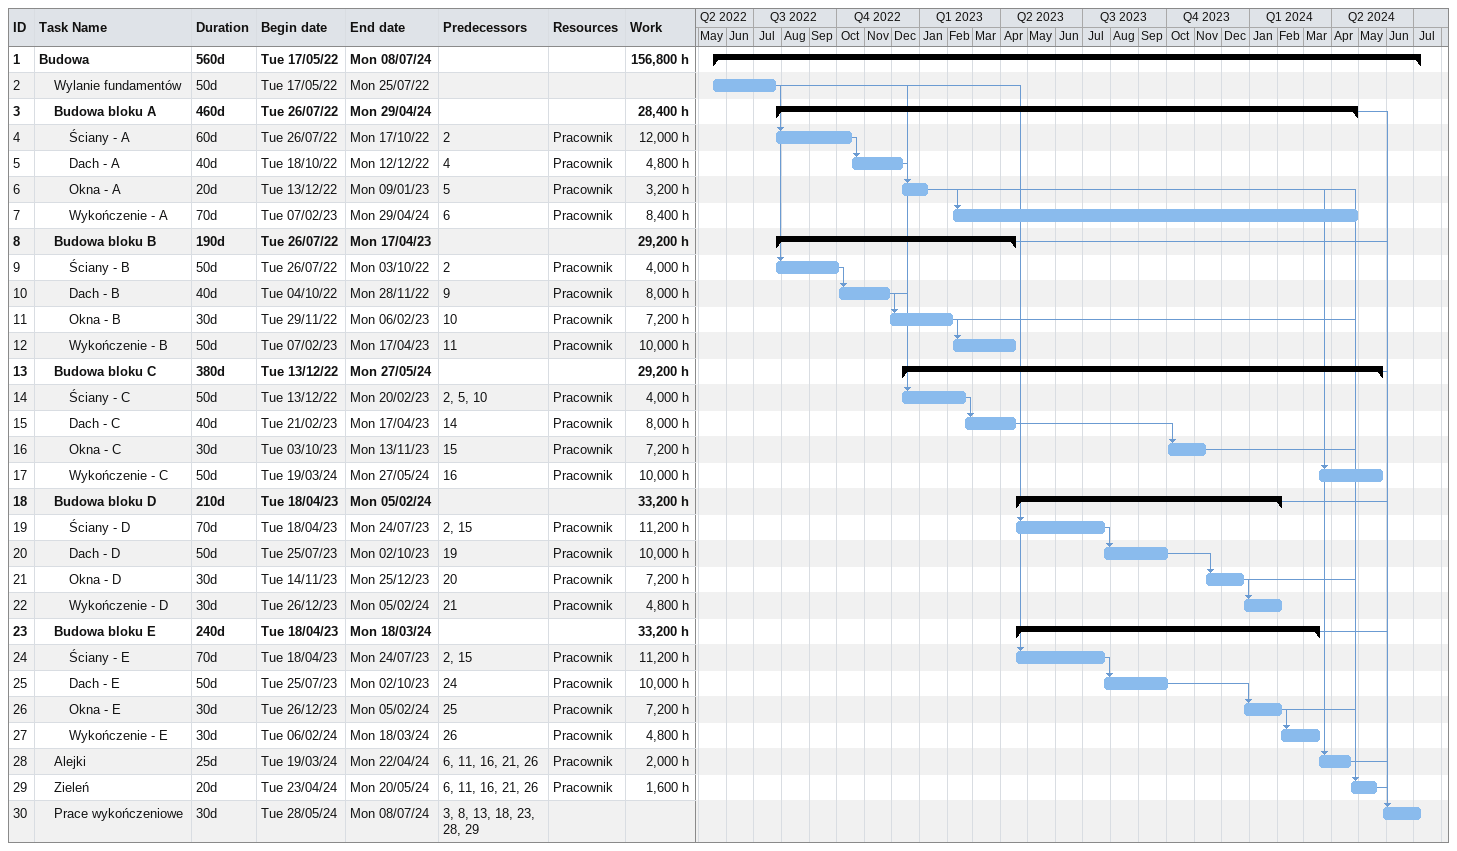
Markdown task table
| ID | Level | Task | Duration | Start | Finish | Predecessors | Resources | Work (h) |
|---|---|---|---|---|---|---|---|---|
| 1 | 1 | **Budowa** | 560d | 2022-05-17 | 2024-07-08 |  |  | 156800 |
| 2 | 2 | Wylanie fundamentów | 50d | 2022-05-17 | 2022-07-25 |  |  |  |
| 3 | 2 | **Budowa bloku A** | 460d | 2022-07-26 | 2024-04-29 |  |  | 28400 |
| 4 | 3 | Ściany - A | 60d | 2022-07-26 | 2022-10-17 | 2 | Pracownik | 12000 |
| 5 | 3 | Dach - A | 40d | 2022-10-18 | 2022-12-12 | 4 | Pracownik | 4800 |
| 6 | 3 | Okna - A | 20d | 2022-12-13 | 2023-01-09 | 5 | Pracownik | 3200 |
| 7 | 3 | Wykończenie - A | 70d | 2023-02-07 | 2024-04-29 | 6 | Pracownik | 8400 |
| 8 | 2 | **Budowa bloku B** | 190d | 2022-07-26 | 2023-04-17 |  |  | 29200 |
| 9 | 3 | Ściany - B | 50d | 2022-07-26 | 2022-10-03 | 2 | Pracownik | 4000 |
| 10 | 3 | Dach - B | 40d | 2022-10-04 | 2022-11-28 | 9 | Pracownik | 8000 |
| 11 | 3 | Okna - B | 30d | 2022-11-29 | 2023-02-06 | 10 | Pracownik | 7200 |
| 12 | 3 | Wykończenie - B | 50d | 2023-02-07 | 2023-04-17 | 11 | Pracownik | 10000 |
| 13 | 2 | **Budowa bloku C** | 380d | 2022-12-13 | 2024-05-27 |  |  | 29200 |
| 14 | 3 | Ściany - C | 50d | 2022-12-13 | 2023-02-20 | 2, 5, 10 | Pracownik | 4000 |
| 15 | 3 | Dach - C | 40d | 2023-02-21 | 2023-04-17 | 14 | Pracownik | 8000 |
| 16 | 3 | Okna - C | 30d | 2023-10-03 | 2023-11-13 | 15 | Pracownik | 7200 |
| 17 | 3 | Wykończenie - C | 50d | 2024-03-19 | 2024-05-27 | 16 | Pracownik | 10000 |
| 18 | 2 | **Budowa bloku D** | 210d | 2023-04-18 | 2024-02-05 |  |  | 33200 |
| 19 | 3 | Ściany - D | 70d | 2023-04-18 | 2023-07-24 | 2, 15 | Pracownik | 11200 |
| 20 | 3 | Dach - D | 50d | 2023-07-25 | 2023-10-02 | 19 | Pracownik | 10000 |
| 21 | 3 | Okna - D | 30d | 2023-11-14 | 2023-12-25 | 20 | Pracownik | 7200 |
| 22 | 3 | Wykończenie - D | 30d | 2023-12-26 | 2024-02-05 | 21 | Pracownik | 4800 |
| 23 | 2 | **Budowa bloku E** | 240d | 2023-04-18 | 2024-03-18 |  |  | 33200 |
| 24 | 3 | Ściany - E | 70d | 2023-04-18 | 2023-07-24 | 2, 15 | Pracownik | 11200 |
| 25 | 3 | Dach - E | 50d | 2023-07-25 | 2023-10-02 | 24 | Pracownik | 10000 |
| 26 | 3 | Okna - E | 30d | 2023-12-26 | 2024-02-05 | 25 | Pracownik | 7200 |
| 27 | 3 | Wykończenie - E | 30d | 2024-02-06 | 2024-03-18 | 26 | Pracownik | 4800 |
| 28 | 2 | Alejki | 25d | 2024-03-19 | 2024-04-22 | 6, 11, 16, 21, 26 | Pracownik | 2000 |
| 29 | 2 | Zieleń | 20d | 2024-04-23 | 2024-05-20 | 6, 11, 16, 21, 26 | Pracownik | 1600 |
| 30 | 2 | Prace wykończeniowe | 30d | 2024-05-28 | 2024-07-08 | 3, 8, 13, 18, 23, 28, 29 |  |  |
